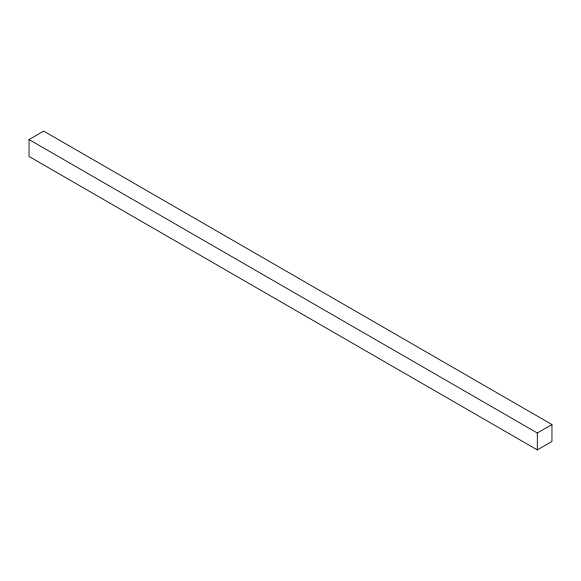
<?xml version="1.0" encoding="UTF-8"?>
<svg xmlns="http://www.w3.org/2000/svg" width="581" height="581" viewBox="0 0 581 581"><rect width="100%" height="100%" fill="white"/><g stroke="black" fill="none" stroke-linecap="round" stroke-linejoin="round"><path stroke-width="0.87" d="M29.05 139.556L43.691 131.103L551.95 424.544L551.95 441.444L537.309 449.897L29.05 156.456L29.05 139.556L537.309 432.99L551.95 424.544M537.309 432.99L537.309 449.897"/></g></svg>
